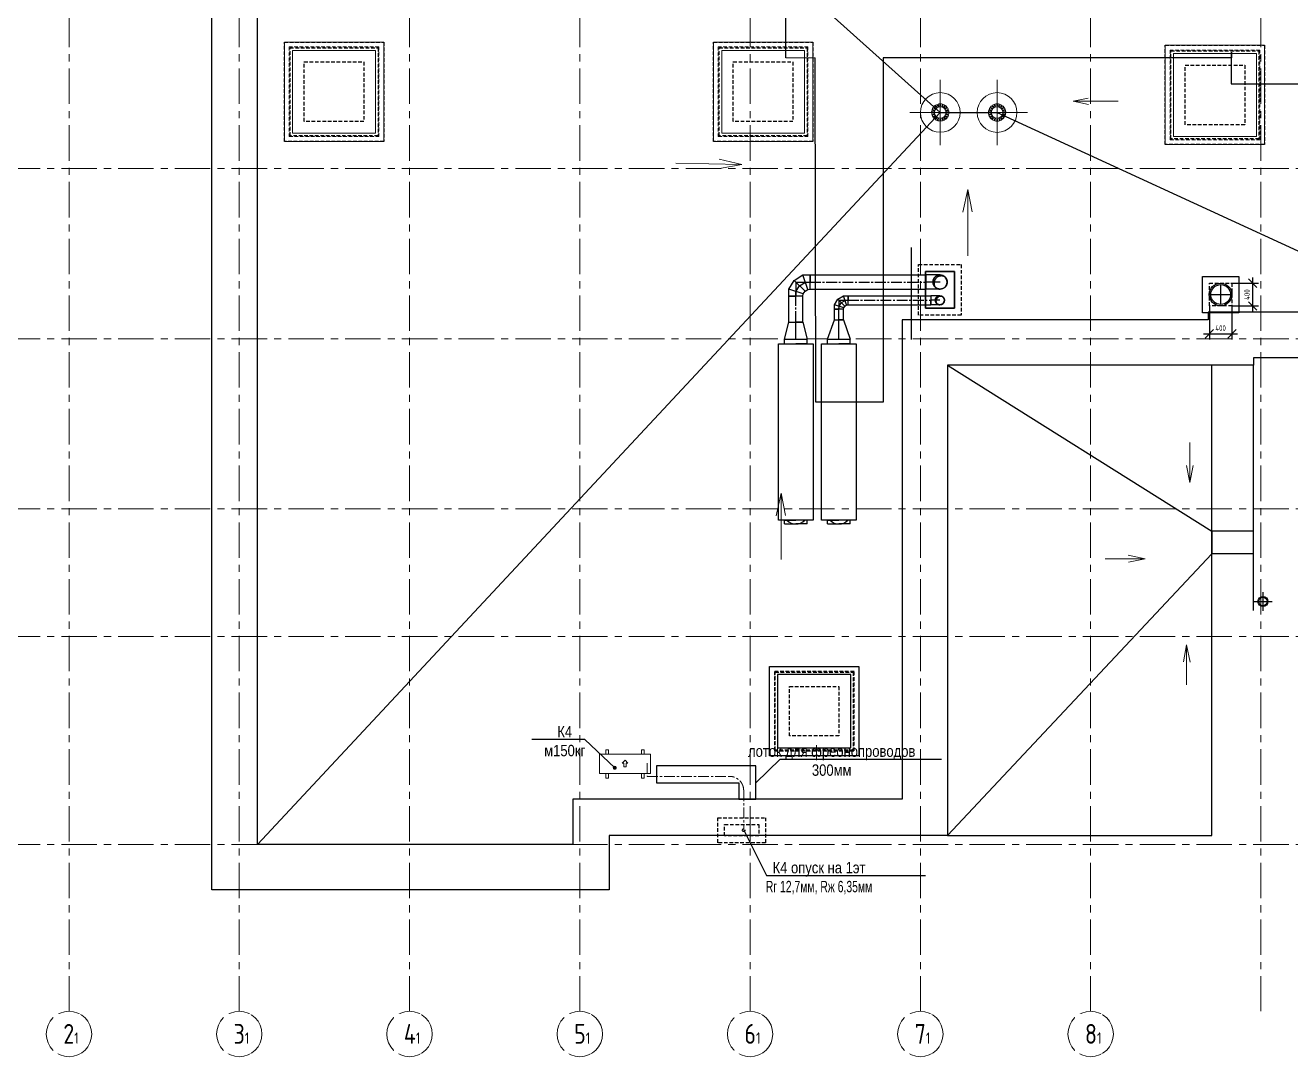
# Model space of a CAD drawing. Header units: millimetres. Extents: x -65527 to 8894748, y -37603 to 223697.
# Drawn here: x -50833 to -28539, y 162699 to 180880 of the extents above; entities that cross this region are included whole.
import ezdxf
from ezdxf import colors
from ezdxf.entities.mleader import LeaderData, LeaderLine
from ezdxf.math import Vec2, Vec3

# ---------------------------------------------------------------- set-up
doc = ezdxf.new("R2010")
doc.units = ezdxf.units.MM
doc.header["$LTSCALE"] = 10
for name, pattern in [('CENTER', [2, 1.25, -0.25, 0.25, -0.25]), ('CENTER2', [28.575, 19.05, -3.175, 3.175, -3.175]), ('HIDDEN', [9.525, 6.35, -3.175])]:
    doc.linetypes.add(name, pattern=pattern)
for name, color, linetype in [('Aks_скрытые_линии', 7, 'HIDDEN'), ('Aks_Схема', 3, 'Continuous'), ('Архитектура', 251, 'Continuous'), ('М_2_лотки ХС', 130, 'Continuous'), ('М_дефлектор', 122, 'Continuous'), ('М_шахты ВЕ на покрытии', 30, 'Continuous'), ('М_шахты ОВ-АР', 10, 'Continuous')]:
    doc.layers.add(name, color=color, linetype=linetype)
for name, color, linetype, lineweight in [('АР_Оси', 142, 'Continuous', 9), ('АР_тонкая линия', 250, 'Continuous', 0), ('М_0_В35', 142, 'Continuous', 25), ('М_ЗАМЕТКИ', 1, 'Continuous', 13), ('М_фреонопроводы', 10, 'CENTER', 18), ('М_Холод', 161, 'Continuous', 13), ('перекр 0.3', 181, 'Continuous', 30)]:
    doc.layers.add(name, color=color, linetype=linetype, lineweight=lineweight)
doc.layers.add('Для уточнения шахт ОВ', color=61, linetype='Continuous', plot=False)
doc.styles.add('ROMANS', font='romans.shx', dxfattribs={"width": 0.7, "height": 100})
doc.styles.get("Standard").update_dxf_attribs({"font": 'ARIALN.TTF'})
doc.styles.add('ГОСТ 2.304', font='isocpeur.ttf', dxfattribs={"width": 0.7})
doc.dimstyles.new('Тимур', dxfattribs={"dimscale": 100, "dimtxt": 250, "dimasz": 1.5, "dimexe": 1, "dimexo": 0, "dimgap": 0.5, "dimtad": 1, "dimdec": 0, "dimrnd": 10, "dimzin": 12, "dimdsep": 46, "dimtxsty": 'ROMANS', "dimblk1": 'OBLIQUE', "dimblk2": 'OBLIQUE', "dimsah": 1, "dimcen": 3, "dimdle": 1, "dimclrd": 256, "dimclre": 256, "dimclrt": 256, "dimadec": 0, "dimazin": 0, "dimtfac": 0.666667, "dimtdec": 0, "dimtmove": 0, "dimatfit": 3, "dimldrblk": 'OBLIQUE', "dimfxl": 1, "dimtvp": 1, "dimtolj": 1, "dimtzin": 12, "dimlwd": -1, "dimlwe": -1, "dimarcsym": 0})

# ---------------------------------------------------------------- blocks, each defined once
blk = doc.blocks.new('A$C6f2de472')
at = {"layer": 'АР_тонкая линия', "ltscale": 100}
for p, q in [((55, -69), (55, -734)), ((55, -734), (104, -506)), ((55, -734), (10, -510)), ((10, -510), (55, -734))]:
    blk.add_line(p, q, dxfattribs=at)
blk = doc.blocks.new('A$C1f3596d3')
at = {"layer": 'АР_тонкая линия', "ltscale": 100}
for p, q in [((-705, -134), (0, -134)), ((0, -134), (-301, -72)), ((-298, -190), (0, -134))]:
    blk.add_line(p, q, dxfattribs=at)
blk = doc.blocks.new('A$C28161c4d')
at = {"layer": 'АР_тонкая линия', "ltscale": 100}
for p, q in [((-167, 158), (538, 158)), ((538, 158), (237, 221)), ((240, 98), (538, 158))]:
    blk.add_line(p, q, dxfattribs=at)
blk = doc.blocks.new('A$C357e6c43')
at = {"layer": 'перекр 0.3', "color": 3, "lineweight": 18, "flags": 128}
for points in [[(-152, 9), (-132, 9), (-112, 9)], [(-108, 31), (-127, 37), (-146, 44)], [(-142, 56), (-123, 49), (-104, 43)], [(-93, 63), (-109, 74), (-126, 86)], [(-118, 96), (-102, 85), (-86, 73)], [(-70, 88), (-82, 104), (-93, 120)], [(-83, 128), (-71, 112), (-59, 95)], [(-40, 105), (-46, 124), (-52, 143)], [(-40, 147), (-34, 128), (-28, 109)], [(-6, 112), (-6, 132), (-6, 152)], [(6, 152), (6, 132), (6, 112)], [(28, 109), (34, 128), (40, 147)], [(52, 143), (46, 124), (40, 105)], [(59, 95), (71, 112), (83, 128)], [(93, 120), (82, 104), (70, 88)], [(86, 73), (102, 85), (118, 96)], [(126, 86), (109, 74), (93, 63)], [(104, 43), (123, 49), (142, 56)], [(146, 44), (127, 37), (108, 31)], [(112, 9), (132, 9), (152, 9)], [(-112, -4), (-132, -4), (-152, -4)], [(-147, -38), (-128, -32), (-109, -26)], [(-106, -38), (-125, -44), (-144, -51)], [(-128, -82), (-112, -71), (-96, -59)], [(-88, -69), (-105, -81), (-121, -93)], [(-96, -118), (-84, -102), (-72, -86)], [(-62, -94), (-74, -110), (-86, -126)], [(-54, -143), (-48, -124), (-42, -104)], [(-29, -108), (-36, -128), (-42, -147)], [(-6, -152), (-6, -132), (-6, -112)], [(6, -112), (6, -132), (6, -152)], [(42, -147), (36, -128), (29, -108)], [(42, -104), (48, -124), (54, -143)], [(86, -126), (74, -110), (62, -94)], [(72, -86), (84, -102), (96, -118)], [(121, -93), (105, -81), (88, -69)], [(96, -59), (112, -71), (128, -82)], [(144, -51), (125, -44), (106, -38)], [(109, -26), (128, -32), (147, -38)], [(152, -4), (132, -4), (112, -4)]]:
    blk.add_lwpolyline(points, dxfattribs=at)
at = {"layer": 'перекр 0.3', "color": 3, "lineweight": 18}
for radius, start, end in [(350, 0, 180), (350, 180, 0), (152, 163.3962, 176.5684), (152, 145.5443, 158.6195), (152, 127.775, 140.7677), (112, 175.3454, 180), (112, 180, 181.8238), (112, 157.4148, 163.893), (102, 0, 180), (102, 180, 0), (112, 139.6161, 146.0938), (152, 110.0657, 122.9987), (112, 121.9295, 128.4067), (152, 92.388, 105.2896), (112, 104.3243, 110.801), (112, 86.7618, 93.2382), (152, 74.7104, 87.612), (112, 69.199, 75.6757), (152, 57.0013, 69.9343), (112, 51.5933, 58.0705), (112, 33.9062, 40.3839), (152, 39.2323, 52.225), (112, 16.107, 22.5852), (112, 0, 4.6546), (112, 358.1762, 0), (152, 21.3805, 34.4557), (152, 3.4316, 16.6038), (152, 181.3452, 194.6195), (152, 199.3962, 212.7677), (152, 217.5443, 230.9987), (112, 193.4148, 199.893), (112, 211.6161, 218.0938), (152, 235.775, 249.2896), (112, 229.9295, 236.4067), (112, 248.3243, 254.801), (152, 254.0657, 267.612), (112, 266.7618, 273.2382), (152, 272.388, 285.9343), (112, 285.199, 291.6757), (152, 290.7104, 304.225), (112, 303.5933, 310.0705), (112, 321.9062, 328.3839), (152, 309.0013, 322.4557), (112, 340.107, 346.5852), (152, 327.2323, 340.6038), (152, 345.3805, 358.6548)]:
    blk.add_arc((0, 0), radius, start, end, dxfattribs=at)
blk = doc.blocks.new('A$C8068bb3d')
at = {"layer": 'АР_Оси', "linetype": 'CENTER', "ltscale": 1000}
for p, q in [((0, -576), (0, 576)), ((537, 0), (-537, 0))]:
    blk.add_line(p, q, dxfattribs=at)
blk = doc.blocks.new('A$C686563f5')
at = {"layer": 'М_ЗАМЕТКИ', "color": 251, "linetype": 'ByBlock'}
for points in [[(875.5, -875.5), (-875.5, -875.5), (-875.5, 875.5), (875.5, 875.5)], [(-730, -730), (730, -730), (730, 730), (-730, 730)]]:
    blk.add_lwpolyline(points, close=True, dxfattribs=at)
at = {"layer": 'М_ЗАМЕТКИ', "color": 251, "linetype": 'HIDDEN'}
blk.add_lwpolyline([(-790, -790), (790, -790), (790, 790), (-790, 790)], close=True, dxfattribs=at)
blk = doc.blocks.new('A$C8a0eec63')
at = {"layer": 'М_шахты ОВ-АР', "color": 251, "linetype": 'ByBlock'}
for points in [[(786.5, -786.5), (-786.5, -786.5), (-786.5, 786.5), (786.5, 786.5)], [(-645.5, -645.5), (645.5, -645.5), (645.5, 645.5), (-645.5, 645.5)]]:
    blk.add_lwpolyline(points, close=True, dxfattribs=at)
at = {"layer": 'М_шахты ОВ-АР', "color": 251, "linetype": 'HIDDEN'}
blk.add_lwpolyline([(-701, -701), (701, -701), (701, 701), (-701, 701)], close=True, dxfattribs=at)
blk = doc.blocks.new('_None')
blk = doc.blocks.new('A$Cd8bddbec')
at = {"color": 251, "linetype": 'ByBlock'}
for points in [[(-175, 0), (175, 0)], [(-2, 175), (-2, -175)]]:
    blk.add_lwpolyline(points, dxfattribs=at)
blk.add_circle((0, 0), 175, dxfattribs=at)
at = {"layer": 'М_дефлектор'}
blk.add_circle((-2, 0), 200, dxfattribs=at)
blk = doc.blocks.new('_Oblique')
at = {"color": 0, "linetype": 'ByBlock', "lineweight": -2}
blk.add_line((-0.5, -0.5), (0.5, 0.5), dxfattribs=at)
blk = doc.blocks.new('*D320')
at = {"layer": 'Defpoints', "color": 0, "linetype": 'ByBlock', "transparency": 16777216}
for p in [(-29972, 175933), (-29573, 175933), (-29573, 175441)]:
    blk.add_point(p, dxfattribs=at)
at = {"layer": 'М_шахты ВЕ на покрытии', "transparency": 16777216}
for p, q in [((-29972, 175933), (-29972, 175341)), ((-29573, 175933), (-29573, 175341)), ((-30072, 175441), (-29473, 175441))]:
    blk.add_line(p, q, dxfattribs=at)
at = {"layer": 'М_шахты ВЕ на покрытии', "linetype": 'ByBlock', "transparency": 16777216, "xscale": 150, "yscale": 150, "zscale": 150, "rotation": 180}
blk.add_blockref('_Oblique', (-29972, 175441), dxfattribs=at)
at = {"layer": 'М_шахты ВЕ на покрытии', "linetype": 'ByBlock', "transparency": 16777216, "xscale": 150, "yscale": 150, "zscale": 150}
blk.add_blockref('_Oblique', (-29573, 175441), dxfattribs=at)
at = {"layer": 'М_шахты ВЕ на покрытии', "linetype": 'ByBlock', "transparency": 16777216, "insert": (-29773, 175541), "char_height": 100, "attachment_point": 5, "style": 'ROMANS'}
blk.add_mtext('\\A1;400', dxfattribs=at)
blk = doc.blocks.new('*D321')
at = {"layer": 'Defpoints', "color": 0, "linetype": 'ByBlock', "transparency": 16777216}
for p in [(-29573, 176333), (-29208, 176333), (-29573, 175933)]:
    blk.add_point(p, dxfattribs=at)
at = {"layer": 'М_шахты ВЕ на покрытии', "transparency": 16777216}
for p, q in [((-29208, 175833), (-29208, 176433)), ((-29573, 176333), (-29108, 176333)), ((-29573, 175933), (-29108, 175933))]:
    blk.add_line(p, q, dxfattribs=at)
at = {"layer": 'М_шахты ВЕ на покрытии', "linetype": 'ByBlock', "transparency": 16777216, "xscale": 150, "yscale": 150, "zscale": 150}
for p, rotation in [((-29208, 176333), 90), ((-29208, 175933), 270)]:
    blk.add_blockref('_Oblique', p, dxfattribs=dict(at, rotation=rotation))
at = {"layer": 'М_шахты ВЕ на покрытии', "linetype": 'ByBlock', "transparency": 16777216, "insert": (-29308, 176133), "char_height": 100, "attachment_point": 5, "rotation": 90, "style": 'ROMANS'}
blk.add_mtext('\\A1;400', dxfattribs=at)
blk = doc.blocks.new('*U291')
at = {"linetype": 'ByBlock'}
for p, q in [((-15.55, -3.05), (-15.55, 3.05)), ((-15.55, 3.05), (15.55, 3.05)), ((15.55, 3.05), (15.55, -3.05)), ((15.55, -3.05), (-15.55, -3.05))]:
    blk.add_line(p, q, dxfattribs=at)
blk = doc.blocks.new('Aks_rs_mixed_400x200_to_160_340_wipe')
at = {"color": 0, "linetype": 'ByBlock', "lineweight": -2}
blk.add_wipeout([(-2, 0), (2, 0), (0.8, 3.4), (-0.8, 3.4)], dxfattribs=at)
blk = doc.blocks.new('Aks_rs_mixed_400x200_to_160_340')
at = {"color": 0, "linetype": 'ByBlock', "lineweight": -2}
blk.add_blockref('Aks_rs_mixed_400x200_to_160_340_wipe', (0, 0), dxfattribs=at)
for p, q in [((-2, 0), (-0.8, 3.4)), ((-0.8, 3.4), (0.8, 3.4)), ((0.8, 3.4), (2, 0)), ((-2, 0), (2, 0))]:
    blk.add_line(p, q, dxfattribs=at)
at = {"layer": 'Aks_Схема'}
blk.add_line((0, 0), (0, 3.4), dxfattribs=at)
blk = doc.blocks.new('Aks_es_drop_rnd_160_160_wipe')
at = {"color": 0, "linetype": 'ByBlock', "lineweight": -2}
blk.add_wipeout([(-0.8, 0), (-0.8, 0.08), (-0.78, 0.17), (-0.76, 0.25), (-0.73, 0.33), (-0.69, 0.4), (-0.65, 0.47), (-0.59, 0.54), (-0.54, 0.59), (-0.47, 0.65), (-0.4, 0.69), (-0.33, 0.73), (-0.25, 0.76), (-0.17, 0.78), (-0.08, 0.8), (0, 0.8), (0.08, 0.8), (0.17, 0.78), (0.25, 0.76), (0.33, 0.73), (0.4, 0.69), (0.47, 0.65), (0.54, 0.59), (0.59, 0.54), (0.65, 0.47), (0.69, 0.4), (0.73, 0.33), (0.76, 0.25), (0.78, 0.17), (0.8, 0.08), (0.8, 0), (0.8, -1.6), (-0.8, -1.6)], dxfattribs=at)
blk = doc.blocks.new('Aks_es_drop_rnd_160_160')
at = {"color": 0, "linetype": 'ByBlock', "lineweight": -2}
blk.add_arc((0, 0), 0.8, 0, 180, dxfattribs=at)
blk.add_blockref('Aks_es_drop_rnd_160_160_wipe', (0, 0), dxfattribs=at)
for p, q in [((-0.8, 0), (-0.8, -1.6)), ((0.8, 0), (0.8, -1.6)), ((-0.8, -1.6), (0.8, -1.6))]:
    blk.add_line(p, q, dxfattribs=at)
at = {"color": 200, "linetype": 'CENTER2', "lineweight": -2}
blk.add_line((0, 0), (0, -1.6), dxfattribs=at)
at = {"color": 0, "linetype": 'ByBlock', "lineweight": -2}
blk.add_arc((0, 0), 0.8, 0, 180, dxfattribs=at)
at = {"layer": 'Aks_скрытые_линии'}
for centre, radius, start, end in [((0, 0), 0.8, 180, 0), ((0.14, 0.14), 0.825, 149.0362, 300.9638)]:
    blk.add_arc(centre, radius, start, end, dxfattribs=at)
at = {"layer": 'Aks_Схема'}
blk.add_line((0, 0), (0, -1.6), dxfattribs=at)
blk = doc.blocks.new('Aks_es_rnd_160_90_160_wipe')
at = {"color": 0, "linetype": 'ByBlock', "lineweight": -2}
blk.add_wipeout([(0.8, -1.6), (-0.8, -1.6), (-0.8, -0.8), (-0.19, 0.19), (0.8, 0.8), (1.6, 0.8), (1.6, -0.8), (1.35, -0.84), (1.03, -1.03), (0.84, -1.35)], dxfattribs=at)
blk = doc.blocks.new('Aks_es_rnd_160_90_160')
at = {"color": 0, "linetype": 'ByBlock', "lineweight": -2}
blk.add_blockref('Aks_es_rnd_160_90_160_wipe', (0, 0), dxfattribs=at)
for p, q in [((-0.8, -0.8), (-0.19, 0.19)), ((-0.19, 0.19), (0.8, 0.8)), ((1.03, -1.03), (-0.19, 0.19)), ((1.35, -0.84), (0.8, 0.8)), ((0.8, 0.8), (1.6, 0.8)), ((1.6, -0.8), (1.6, 0.8)), ((0.84, -1.35), (-0.8, -0.8)), ((-0.8, -1.6), (-0.8, -0.8)), ((0.8, -1.6), (-0.8, -1.6)), ((0.8, -1.6), (0.84, -1.35)), ((0.84, -1.35), (1.03, -1.03)), ((1.03, -1.03), (1.35, -0.84)), ((1.35, -0.84), (1.6, -0.8))]:
    blk.add_line(p, q, dxfattribs=at)
at = {"color": 200, "linetype": 'CENTER2', "lineweight": -2}
blk.add_lwpolyline([(0, -1.6), (0.02, -1.07), (0.42, -0.42), (1.07, -0.02), (1.6, 0)], dxfattribs=at)
at = {"layer": 'Aks_Схема'}
for q in [(1.6, 0), (0, -1.6)]:
    blk.add_line((0, 0), q, dxfattribs=at)
blk = doc.blocks.new('*U292')
at = {"linetype": 'ByBlock'}
for p, q in [((-15.55, -3.05), (-15.55, 3.05)), ((-15.55, 3.05), (15.55, 3.05)), ((15.55, 3.05), (15.55, -3.05)), ((15.55, -3.05), (-15.55, -3.05))]:
    blk.add_line(p, q, dxfattribs=at)
blk = doc.blocks.new('Aks_rs_mixed_400x200_to_250_300_wipe')
at = {"color": 0, "linetype": 'ByBlock', "lineweight": -2}
blk.add_wipeout([(-2, 0), (2, 0), (1.25, 3), (-1.25, 3)], dxfattribs=at)
blk = doc.blocks.new('Aks_rs_mixed_400x200_to_250_300')
at = {"color": 0, "linetype": 'ByBlock', "lineweight": -2}
blk.add_blockref('Aks_rs_mixed_400x200_to_250_300_wipe', (0, 0), dxfattribs=at)
for p, q in [((-2, 0), (-1.25, 3)), ((-1.25, 3), (1.25, 3)), ((1.25, 3), (2, 0)), ((-2, 0), (2, 0))]:
    blk.add_line(p, q, dxfattribs=at)
at = {"layer": 'Aks_Схема'}
blk.add_line((0, 0), (0, 3), dxfattribs=at)
blk = doc.blocks.new('Aks_es_drop_rnd_250_250_wipe')
at = {"color": 0, "linetype": 'ByBlock', "lineweight": -2}
blk.add_wipeout([(-1.25, 0), (-1.24, 0.13), (-1.22, 0.26), (-1.19, 0.39), (-1.14, 0.51), (-1.08, 0.62), (-1.01, 0.73), (-0.93, 0.84), (-0.84, 0.93), (-0.73, 1.01), (-0.62, 1.08), (-0.51, 1.14), (-0.39, 1.19), (-0.26, 1.22), (-0.13, 1.24), (0, 1.25), (0.13, 1.24), (0.26, 1.22), (0.39, 1.19), (0.51, 1.14), (0.62, 1.08), (0.73, 1.01), (0.84, 0.93), (0.93, 0.84), (1.01, 0.73), (1.08, 0.62), (1.14, 0.51), (1.19, 0.39), (1.22, 0.26), (1.24, 0.13), (1.25, 0), (1.25, -2.5), (-1.25, -2.5)], dxfattribs=at)
blk = doc.blocks.new('Aks_es_drop_rnd_250_250')
at = {"color": 0, "linetype": 'ByBlock', "lineweight": -2}
blk.add_arc((0, 0), 1.25, 0, 180, dxfattribs=at)
blk.add_blockref('Aks_es_drop_rnd_250_250_wipe', (0, 0), dxfattribs=at)
for p, q in [((-1.25, 0), (-1.25, -2.5)), ((1.25, 0), (1.25, -2.5)), ((-1.25, -2.5), (1.25, -2.5))]:
    blk.add_line(p, q, dxfattribs=at)
at = {"color": 200, "linetype": 'CENTER2', "lineweight": -2}
blk.add_line((0, 0), (0, -2.5), dxfattribs=at)
at = {"color": 0, "linetype": 'ByBlock', "lineweight": -2}
blk.add_arc((0, 0), 1.25, 0, 180, dxfattribs=at)
at = {"layer": 'Aks_скрытые_линии'}
for centre, radius, start, end in [((0, 0), 1.25, 180, 0), ((0.22, 0.22), 1.29, 149.0362, 300.9638)]:
    blk.add_arc(centre, radius, start, end, dxfattribs=at)
at = {"layer": 'Aks_Схема'}
blk.add_line((0, 0), (0, -2.5), dxfattribs=at)
blk = doc.blocks.new('Aks_es_rnd_250_90_250_wipe')
at = {"color": 0, "linetype": 'ByBlock', "lineweight": -2}
blk.add_wipeout([(1.25, -2.5), (-1.25, -2.5), (-1.25, -1.25), (-0.3, 0.3), (1.25, 1.25), (2.5, 1.25), (2.5, -1.25), (2.1, -1.31), (1.62, -1.62), (1.31, -2.1)], dxfattribs=at)
blk = doc.blocks.new('Aks_es_rnd_250_90_250')
at = {"color": 0, "linetype": 'ByBlock', "lineweight": -2}
blk.add_blockref('Aks_es_rnd_250_90_250_wipe', (0, 0), dxfattribs=at)
for p, q in [((-1.25, -1.25), (-0.3, 0.3)), ((-0.3, 0.3), (1.25, 1.25)), ((1.62, -1.62), (-0.3, 0.3)), ((2.1, -1.31), (1.25, 1.25)), ((1.25, 1.25), (2.5, 1.25)), ((2.5, -1.25), (2.5, 1.25)), ((1.31, -2.1), (-1.25, -1.25)), ((-1.25, -2.5), (-1.25, -1.25)), ((1.25, -2.5), (1.31, -2.1)), ((1.31, -2.1), (1.62, -1.62)), ((1.62, -1.62), (2.1, -1.31)), ((2.1, -1.31), (2.5, -1.25)), ((1.25, -2.5), (-1.25, -2.5))]:
    blk.add_line(p, q, dxfattribs=at)
at = {"color": 200, "linetype": 'CENTER2', "lineweight": -2}
blk.add_lwpolyline([(0, -2.5), (0.03, -1.68), (0.66, -0.66), (1.68, -0.03), (2.5, 0)], dxfattribs=at)
at = {"layer": 'Aks_Схема'}
for q in [(2.5, 0), (0, -2.5)]:
    blk.add_line((0, 0), q, dxfattribs=at)
blk = doc.blocks.new('ВВКС250')
at = {"linetype": 'ByBlock'}
blk.add_circle((0, 0), 1.25, dxfattribs=at)
blk = doc.blocks.new('ВВКС160')
at = {"linetype": 'ByBlock'}
blk.add_circle((0, 0), 0.8, dxfattribs=at)

msp = doc.modelspace()

# ---------------------------------------------------------------- hatches: boundary and pattern name
at = {"layer": 'М_ЗАМЕТКИ', "linetype": 'ByBlock'}
h = msp.add_hatch(color=7, dxfattribs=at)
h.dxf.hatch_style = 1
h.paths.add_polyline_path([(-40412.9, 167791.8, 1), (-40482.9, 167791.8, 1)])

# ---------------------------------------------------------------- linework, layer by layer
at = {"layer": 'АР_Оси', "linetype": 'CENTER', "ltscale": 50}
for p, q in [((-50063.4, 218118), (-50063.4, 163499)), ((-47063.4, 218118), (-47063.4, 163499)), ((-44063.4, 218118), (-44063.4, 163499)), ((-41063.4, 218118), (-41063.4, 163499)), ((-38063.4, 218118), (-38063.4, 163499)), ((-35063.4, 218118), (-35063.4, 163499)), ((-32063.4, 218118), (-32063.4, 163499)), ((-29063.4, 218118), (-29063.4, 163499)), ((-59198.4, 178355.6), (23980, 178355.6)), ((-59198.4, 175355.6), (23980, 175355.6)), ((-59198.4, 172355.6), (23980, 172355.6)), ((-59198.4, 170105.6), (23980, 170105.6)), ((-59198.4, 166440.6), (24398.8, 166440.6))]:
    msp.add_line(p, q, dxfattribs=at)
at = {"layer": 'АР_Оси', "ltscale": 0.5}
for centre in [(-50063.4, 163099), (-47063.4, 163099), (-44063.4, 163099), (-41063.4, 163099), (-38063.4, 163099), (-35063.4, 163099), (-32063.4, 163099)]:
    msp.add_circle(centre, 400, dxfattribs=at)
at = {"layer": 'Архитектура', "lineweight": 25, "transparency": 33554684}
for p, q in [((-46744.8, 190124.3), (-34712.5, 179343.1)), ((-34712.5, 179343.1), (-46744.8, 166440.6)), ((-34712.5, 179343.1), (-33711.9, 179342.6)), ((-33711.9, 179342.6), (-26064.7, 175820.6)), ((-35227.1, 176961.2), (-35226.7, 175340.7)), ((-34584.8, 174890.6), (-29929.6, 171964.9)), ((-29929.6, 170565.6), (-29929.6, 174890.6)), ((-29194.8, 170565.6), (-29194.8, 174890.6)), ((-29027.1, 170884.5), (-29027.1, 170560.5)), ((-29189.1, 170722.5), (-28865.2, 170722.5))]:
    msp.add_line(p, q, dxfattribs=at)
for points in [[(-25394.6, 175020.6), (-29194.8, 175020.6), (-29194.8, 174890.6), (-34584.8, 174890.6), (-34584.8, 166600.6), (-39630.2, 166600.6), (-40166.7, 166600.6), (-40544.6, 166600.6), (-40544.6, 165640.6), (-47544.8, 165640.6), (-47544.8, 189935.6), (-53484.7, 189935.6), (-53484.7, 202775.6), (-49974.9, 202775.6), (-49974.9, 202915.6, -0.2153269), (-47376, 208670.5, -0.1503938), (-41624.7, 211265.8), (-41484.7, 211265.8), (-41484.7, 214775.6)], [(-26063.4, 180750.4), (-26064.7, 175820.6), (-29994.8, 175820.6), (-29994.8, 175690.6), (-35384.8, 175690.6), (-35384.8, 167240.6), (-39630.2, 167240.6), (-40166.7, 167240.6), (-41184.7, 167240.6), (-41184.7, 166440.6), (-46744.8, 166440.6), (-46744.8, 190605.6), (-52814.7, 190605.6), (-52814.7, 202105.6), (-49247.4, 202105.6), (-49247.6, 202920.6, -0.1810559), (-46864.7, 208155.6, -0.1811806), (-41625.3, 210538.9), (-40814.7, 210538.9), (-40814.7, 214105.6), (-32314.7, 214105.6), (-32314.7, 211105.6), (-23484.7, 211105.6)]]:
    msp.add_lwpolyline(points, format="xyb", dxfattribs=at)
for points in [[(-36917.2, 180301.8), (-36917.2, 180301.8), (-37430.9, 180303.8), (-37430.9, 191368.4)], [(-29583.9, 180403.8), (-29583.9, 180303.8), (-35719.5, 180303.7)], [(-29584.8, 180403.8), (-29585.4, 179850.6), (-26064.7, 179850.6)], [(-35719.5, 180303.8), (-35719.6, 174237.3), (-36903.4, 174237.3), (-36917.2, 180303.8)], [(-34584.8, 166600.6), (-29929.6, 171564.9)]]:
    msp.add_lwpolyline(points, dxfattribs=at)
for points in [[(-34584.8, 166600.6), (-29929.6, 166600.6), (-29929.6, 174890.6), (-34584.8, 174890.6)], [(-29929.6, 171567.1), (-29194.8, 171567.1), (-29194.8, 171964.9), (-29929.6, 171964.9)]]:
    msp.add_lwpolyline(points, close=True, dxfattribs=at)
for radius in [88.3, 75]:
    msp.add_circle((-29027.1, 170722.5), radius, dxfattribs=at)
at = {"layer": 'Для уточнения шахт ОВ', "linetype": 'HIDDEN', "lineweight": 30, "ltscale": 50}
msp.add_line((-34464.8, 175890.6), (-34464.8, 176540.6), dxfattribs=at)
at = {"layer": 'М_0_В35', "linetype": 'Continuous'}
for p, q in [((-37007.6, 176478.9), (-37007.6, 176353.9)), ((-37007.6, 176478.9), (-34965.6, 176478.9)), ((-37007.6, 176228.9), (-37007.6, 176353.9)), ((-34965.6, 176478.9), (-34965.6, 176353.9)), ((-34965.6, 176228.9), (-34965.6, 176353.9)), ((-37007.6, 176228.9), (-34965.6, 176228.9)), ((-37382.6, 175648.5), (-37382.6, 176103.9)), ((-37382.6, 176103.9), (-37257.6, 176103.9)), ((-37132.6, 176103.9), (-37257.6, 176103.9)), ((-37132.6, 175648.5), (-37132.6, 176103.9)), ((-36337.6, 176113.4), (-36337.6, 176033.4)), ((-36337.6, 176113.4), (-34879.8, 176113.4)), ((-36337.6, 175953.4), (-36337.6, 176033.4)), ((-36337.6, 175953.4), (-34879.8, 175953.4)), ((-34879.8, 176113.4), (-34879.8, 176033.4)), ((-34879.8, 175953.4), (-34879.8, 176033.4)), ((-36577.6, 175688.5), (-36577.6, 175873.4)), ((-36577.6, 175873.4), (-36497.6, 175873.4)), ((-36577.6, 175688.5), (-36497.6, 175688.5)), ((-36417.6, 175873.4), (-36497.6, 175873.4)), ((-36417.6, 175688.5), (-36497.6, 175688.5)), ((-36417.6, 175688.5), (-36417.6, 175873.4)), ((-37382.6, 175648.5), (-37257.6, 175648.5)), ((-37132.6, 175648.5), (-37257.6, 175648.5)), ((-37457.6, 175264.2), (-37457.6, 175348.5)), ((-37457.6, 175348.5), (-37257.6, 175348.5)), ((-37457.6, 175264.2), (-37257.6, 175264.2)), ((-37057.6, 175348.5), (-37257.6, 175348.5)), ((-37057.6, 175264.2), (-37257.6, 175264.2)), ((-37057.6, 175264.2), (-37057.6, 175348.5)), ((-36697.6, 175264.2), (-36697.6, 175348.5)), ((-36697.6, 175348.5), (-36497.6, 175348.5)), ((-36697.6, 175264.2), (-36497.6, 175264.2)), ((-36297.6, 175348.5), (-36497.6, 175348.5)), ((-36297.6, 175264.2), (-36497.6, 175264.2)), ((-36297.6, 175264.2), (-36297.6, 175348.5)), ((-37457.6, 172089.9), (-37457.6, 172154.2)), ((-37457.6, 172154.2), (-37257.6, 172154.2)), ((-37057.6, 172154.2), (-37257.6, 172154.2)), ((-37057.6, 172089.9), (-37057.6, 172154.2)), ((-36697.6, 172089.9), (-36697.6, 172154.2)), ((-36697.6, 172154.2), (-36497.6, 172154.2)), ((-36297.6, 172154.2), (-36497.6, 172154.2)), ((-36297.6, 172089.9), (-36297.6, 172154.2)), ((-37457.6, 172089.9), (-37257.6, 172089.9)), ((-37057.6, 172089.9), (-37257.6, 172089.9)), ((-36697.6, 172089.9), (-36497.6, 172089.9)), ((-36297.6, 172089.9), (-36497.6, 172089.9))]:
    msp.add_line(p, q, dxfattribs=at)
at = {"layer": 'М_0_В35', "color": 200, "linetype": 'CENTER2'}
for p, q in [((-37007.6, 176353.9), (-34965.6, 176353.9)), ((-37257.6, 175648.5), (-37257.6, 176103.9)), ((-36337.6, 176033.4), (-34879.8, 176033.4)), ((-36497.6, 175688.5), (-36497.6, 175873.4))]:
    msp.add_line(p, q, dxfattribs=at)
at = {"layer": 'М_0_В35'}
for centre in [(-37257.6, 172314.7), (-36497.6, 172314.7)]:
    msp.add_arc(centre, 224.8, 225.53454, 314.46546, dxfattribs=at)
at = {"layer": 'М_2_лотки ХС', "linetype": 'ByBlock'}
msp.add_lwpolyline([(-39714.5, 167524.7), (-38263, 167524.7), (-38263, 167240.6), (-37963, 167240.6), (-37963, 167524.7), (-37963, 167824.7), (-39714.5, 167824.7), (-39714.5, 167524.7)], dxfattribs=at)
at = {"layer": 'М_фреонопроводы', "ltscale": 15}
msp.add_lwpolyline([(-39877, 167873), (-39877, 167641.1), (-38426.3, 167641.1, -0.4142136), (-38176.3, 167391.1), (-38176.3, 166691.7)], format="xyb", dxfattribs=at)
at = {"layer": 'М_фреонопроводы', "ltscale": 10}
msp.add_circle((-38176.3, 166691.7), 25, dxfattribs=at)
at = {"layer": 'М_Холод'}
for points in [[(-40607.3, 168029.9), (-40607.3, 168109.9), (-40557.3, 168109.9), (-40557.3, 168029.9)], [(-39927.3, 168029.9), (-39927.3, 168109.9), (-39977.3, 168109.9), (-39977.3, 168029.9)], [(-40267.3, 167928.2), (-40319.5, 167876), (-40288, 167876), (-40288, 167806.1), (-40267.3, 167806.1)], [(-40267.3, 167928.2), (-40215, 167876), (-40246.5, 167876), (-40246.5, 167806.1), (-40267.3, 167806.1)], [(-40557.3, 167689.9), (-40557.3, 167609.9), (-40607.3, 167609.9), (-40607.3, 167689.9)], [(-39977.3, 167689.9), (-39977.3, 167609.9), (-39927.3, 167609.9), (-39927.3, 167689.9)]]:
    msp.add_lwpolyline(points, dxfattribs=at)
msp.add_lwpolyline([(-39817.3, 168029.9), (-40717.3, 168029.9), (-40717.3, 167689.9), (-39817.3, 167689.9)], close=True, dxfattribs=at)
at = {"layer": 'М_шахты ВЕ на покрытии', "linetype": 'ByBlock'}
msp.add_lwpolyline([(-29453.4, 175813.3), (-30091.6, 175813.3), (-30091.6, 176453.3), (-29453.4, 176453.3)], close=True, dxfattribs=at)
at = {"layer": 'М_шахты ВЕ на покрытии', "linetype": 'HIDDEN'}
msp.add_lwpolyline([(-29573.4, 175933.3), (-29971.6, 175933.3), (-29971.6, 176333.3), (-29573.4, 176333.3)], close=True, dxfattribs=at)
at = {"layer": 'М_шахты ОВ-АР', "color": 30, "linetype": 'HIDDEN'}
for points in [[(-44518, 178832.1), (-46269, 178832.1), (-46269, 180583.1), (-44518, 180583.1)], [(-44618, 178932.1), (-46169, 178932.1), (-46169, 180483.1), (-44618, 180483.1)], [(-36958, 178832.1), (-38709, 178832.1), (-38709, 180583.1), (-36958, 180583.1)], [(-37058, 178932.1), (-38609, 178932.1), (-38609, 180483.1), (-37058, 180483.1)], [(-28997.6, 178776.9), (-30748.6, 178776.9), (-30748.6, 180527.9), (-28997.6, 180527.9)], [(-29097.6, 178876.9), (-30648.6, 178876.9), (-30648.6, 180427.9), (-29097.6, 180427.9)], [(-44868, 179182.1), (-45919, 179182.1), (-45919, 180233.1), (-44868, 180233.1)], [(-37308, 179182.1), (-38359, 179182.1), (-38359, 180233.1), (-37308, 180233.1)], [(-29347.6, 179126.9), (-30398.6, 179126.9), (-30398.6, 180177.9), (-29347.6, 180177.9)], [(-36147, 168002.6), (-37720, 168002.6), (-37720, 169575.6), (-36147, 169575.6)], [(-36247, 168102.6), (-37620, 168102.6), (-37620, 169475.6), (-36247, 169475.6)], [(-36497, 168352.6), (-37370, 168352.6), (-37370, 169225.6), (-36497, 169225.6)], [(-37792, 166471), (-38632.3, 166471), (-38632.3, 166912.5), (-37792, 166912.5)], [(-37912, 166591), (-38512.3, 166591), (-38512.3, 166792.5), (-37912, 166792.5)]]:
    msp.add_lwpolyline(points, close=True, dxfattribs=at)

# ---------------------------------------------------------------- block references
at = {"layer": 'Архитектура', "lineweight": 25, "transparency": 33554684}
for name, p in [('A$C8068bb3d', (-34712.5, 179343.1)), ('A$C8068bb3d', (-33711.9, 179342.6)), ('A$C357e6c43', (-34712.5, 179343.1)), ('A$C357e6c43', (-33711.9, 179342.6)), ('A$C28161c4d', (-31637.7, 171316.8))]:
    msp.add_blockref(name, p, dxfattribs=at)
for p, xscale, yscale, zscale, rotation in [((-31492.9, 179607.2), 1.2, 1.2, 1.2, 270), ((-39497, 178354.3), 1.754367527776944, 1.754367527776944, 1.754367527776944, 88.90682465246924), ((-34132.7, 176696.4), 1.754367527776944, 1.754367527776944, 1.754367527776944, 180), ((-37419.6, 171344.1), 1.754367527776944, 1.754367527776944, 1.754367527776944, 180)]:
    msp.add_blockref('A$C6f2de472', p, dxfattribs=dict(at, xscale=xscale, yscale=yscale, zscale=zscale, rotation=rotation))
at = {"layer": 'Архитектура', "lineweight": 25, "transparency": 33554684, "rotation": 270}
msp.add_blockref('A$C1f3596d3', (-30183, 172821.5), dxfattribs=at)
at = {"layer": 'Архитектура', "lineweight": 25, "transparency": 33554684, "xscale": -1, "rotation": 270}
msp.add_blockref('A$C1f3596d3', (-30238.6, 169956.4), dxfattribs=at)
at = {"layer": 'М_0_В35', "linetype": 'ByBlock', "xscale": 100, "yscale": 100, "zscale": 100, "rotation": 270}
for name, p in [('*U292', (-37257.6, 173709.2)), ('*U291', (-36497.6, 173709.2))]:
    msp.add_blockref(name, p, dxfattribs=at)
at = {"layer": 'М_дефлектор'}
msp.add_blockref('A$Cd8bddbec', (-29771.6, 176133.3), dxfattribs=at)
at = {"layer": 'М_ЗАМЕТКИ', "color": 1, "linetype": 'ByBlock'}
for p in [(-45393.5, 179707.6), (-37833.5, 179707.6), (-29873.1, 179652.4)]:
    msp.add_blockref('A$C686563f5', p, dxfattribs=at)
at = {"layer": 'М_шахты ОВ-АР', "color": 1, "linetype": 'ByBlock'}
msp.add_blockref('A$C8a0eec63', (-36933.5, 168789.1), dxfattribs=at)

# ---------------------------------------------------------------- dimensions: what is measured, and where the dimension line sits
at = {"layer": 'М_шахты ВЕ на покрытии', "linetype": 'ByBlock'}
dim = msp.add_linear_dim(base=(-29207.9, 176333.3), p1=(-29573.4, 175933.3), p2=(-29573.4, 176333.3), angle=90, dimstyle='Тимур', dxfattribs=at)
dim.commit()
dim.dimension.update_dxf_attribs({"geometry": '*D321', "text_midpoint": (-29307.9, 176133.3)})
dim = msp.add_linear_dim(base=(-29573.4, 175440.7), p1=(-29971.6, 175933.3), p2=(-29573.4, 175933.3), dimstyle='Тимур', dxfattribs=at)
dim.commit()
dim.dimension.update_dxf_attribs({"geometry": '*D320', "text_midpoint": (-29772.5, 175540.7)})

# ---------------------------------------------------------------- leaders
at = {"layer": 'М_2_лотки ХС', "linetype": 'ByBlock'}
ml = msp.add_multileader_mtext('Standard', dxfattribs=at)
ml.set_content('лоток для фреонопроводов\\P300мм', color=256)
ml.set_leader_properties()
ml.set_arrow_properties(name='NONE')
ml.build(insert=Vec2(0, 0))
ml.multileader.update_dxf_attribs({"text_left_attachment_type": 6, "text_right_attachment_type": 6, "dogleg_length": 0.36, "arrow_head_size": 0.162})
ctx = ml.context
ctx.base_point, ctx.char_height, ctx.arrow_head_size, ctx.landing_gap_size, ctx.plane_origin = Vec3(-37534.6, 167944.5, -0.1), 200, 0.162, 0.081, Vec3(-28690.8, 175188.6, -0.1)
ctx.left_attachment, ctx.right_attachment, ctx.text_align_type = 6, 6, 1
notes = []
notes.append((ctx, [(0, (1, 1, 0), (-37534.9, 167944.5, -0.1), (1, 0), 0.324, [(0, [(-37963, 167524.7, -0.1)], 0, [])])]))
ctx.mtext.insert, ctx.mtext.width, ctx.mtext.defined_height, ctx.mtext.alignment, ctx.mtext.flow_direction = Vec3(-36625.5, 168184.5, -0.1), 2817.48, 544.3, 2, 5
at = {"layer": 'М_ЗАМЕТКИ', "color": 7, "linetype": 'ByBlock'}
ml = msp.add_multileader_mtext('Standard', dxfattribs=at)
ml.set_content('К4\\Pм150кг', color=7)
ml.set_leader_properties()
ml.set_arrow_properties(name='NONE')
ml.build(insert=Vec2(0, 0))
ml.multileader.update_dxf_attribs({"text_left_attachment_type": 6, "text_right_attachment_type": 6, "dogleg_length": 0.36, "arrow_head_size": 0.162})
ctx = ml.context
ctx.base_point, ctx.char_height, ctx.arrow_head_size, ctx.landing_gap_size, ctx.plane_origin = Vec3(-41683.3, 168288.9, 0), 200, 0.162, 0.081, Vec3(-31175.7, 175455.7, 0)
ctx.left_attachment, ctx.right_attachment, ctx.text_align_type = 6, 6, 1
notes.append((ctx, [(1, (1, 1, 0), (-40974.9, 168288.9, 0), (-1, 0), 0.324, [(0, [(-40447.9, 167791.8, 0)], 0, [])])]))
ctx.mtext.insert, ctx.mtext.width, ctx.mtext.defined_height, ctx.mtext.alignment, ctx.mtext.flow_direction = Vec3(-41329.3, 168528.9, 0), 2817.48, 544.3, 2, 5
ml = msp.add_multileader_mtext('Standard', dxfattribs=at)
ml.set_content('К4 опуск на 1эт\\P{\\W0.8;Rг 12,7мм, Rж 6,35мм}', color=7)
ml.set_leader_properties()
ml.set_arrow_properties(name='NONE')
ml.build(insert=Vec2(0, 0))
ml.multileader.update_dxf_attribs({"text_left_attachment_type": 6, "text_right_attachment_type": 6, "dogleg_length": 0.36, "arrow_head_size": 0.162})
ctx = ml.context
ctx.base_point, ctx.char_height, ctx.arrow_head_size, ctx.landing_gap_size, ctx.plane_origin = Vec3(-37773.6, 165891.6, 0), 200, 0.162, 0.081, Vec3(-28904.1, 174355.7, 0)
ctx.left_attachment, ctx.right_attachment, ctx.text_align_type = 6, 6, 1
notes.append((ctx, [(0, (1, 1, 0), (-37773.9, 165891.6, 0), (1, 0), 0.324, [(0, [(-38176.3, 166691.7, 0)], 0, [])])]))
ctx.mtext.insert, ctx.mtext.width, ctx.mtext.defined_height, ctx.mtext.alignment, ctx.mtext.flow_direction = Vec3(-36848.9, 166131.6, 0), 2817.48, 544.3, 2, 5
for ctx, leaders in notes:
    for number, flags, end, landing, length, lines in leaders:
        leader = LeaderData()
        leader.index, (leader.has_last_leader_line, leader.has_dogleg_vector, leader.attachment_direction) = number, flags
        leader.last_leader_point, leader.dogleg_vector, leader.dogleg_length = Vec3(end), Vec3(landing), length
        for number, points, colour, breaks in lines:
            line = LeaderLine()
            line.index, line.vertices, line.color, line.breaks = number, Vec3.list(points), colors.encode_raw_color(colour), breaks
            leader.lines.append(line)
        ctx.leaders.append(leader)

# ---------------------------------------------------------------- next in the draw order: block references
at = {"layer": 'М_0_В35', "linetype": 'Continuous', "xscale": 100, "yscale": 100, "zscale": 100}
for name, p in [('Aks_es_rnd_250_90_250', (-37257.6, 176353.9)), ('Aks_es_rnd_160_90_160', (-36497.6, 176033.4)), ('Aks_rs_mixed_400x200_to_160_340', (-36497.6, 175348.5)), ('Aks_rs_mixed_400x200_to_250_300', (-37257.6, 175348.5))]:
    msp.add_blockref(name, p, dxfattribs=at)
for name, p, rotation in [('Aks_es_drop_rnd_250_250', (-34715.6, 176353.9), 269.9999999999977), ('Aks_es_drop_rnd_160_160', (-34719.8, 176033.4), 270)]:
    msp.add_blockref(name, p, dxfattribs=dict(at, rotation=rotation))

# ---------------------------------------------------------------- next in the draw order: texts
at = {"layer": 'АР_Оси', "char_height": 350, "width": 123.867, "attachment_point": 1, "line_spacing_factor": 1.149209, "style": 'ГОСТ 2.304', "bg_fill": 2}
for s, insert in [('{\\W0.8;2\\H0.57143x;1}', (-50163.2, 163276.8)), ('{\\W0.8;3\\H0.57143x;1}', (-47163.2, 163276.8)), ('{\\W0.8;4\\H0.57143x;1}', (-44163.2, 163276.8)), ('{\\W0.8;5\\H0.57143x;1}', (-41163.2, 163276.8)), ('{\\W0.8;6\\H0.57143x;1}', (-38163.2, 163276.8)), ('{\\W0.8;7\\H0.57143x;1}', (-35163.2, 163276.8)), ('{\\W0.8;8\\H0.57143x;1}', (-32163.2, 163276.8))]:
    msp.add_mtext(s, dxfattribs=dict(at, insert=insert))

# ---------------------------------------------------------------- next in the draw order: linework, layer by layer
at = {"layer": 'Для уточнения шахт ОВ', "linetype": 'HIDDEN', "lineweight": 30, "ltscale": 50}
for p, q in [((-34974.8, 175890.6), (-34974.8, 176540.6)), ((-34974.8, 176540.6), (-34464.8, 176540.6)), ((-34974.8, 175890.6), (-34464.8, 175890.6))]:
    msp.add_line(p, q, dxfattribs=at)
at = {"layer": 'М_шахты ОВ-АР', "color": 161, "linetype": 'HIDDEN'}
for points in [[(-34344.8, 175770.6), (-35094.8, 175770.6), (-35094.8, 176660.6), (-34344.8, 176660.6)], [(-34464.8, 175890.6), (-34974.8, 175890.6), (-34974.8, 176540.6), (-34464.8, 176540.6)]]:
    msp.add_lwpolyline(points, close=True, dxfattribs=at)

# ---------------------------------------------------------------- next in the draw order: block references
at = {"layer": 'М_0_В35', "linetype": 'HIDDEN', "xscale": 100, "yscale": 100, "zscale": 100}
for name, p, rotation in [('ВВКС250', (-34715.6, 176353.9), 269.9999999999978), ('ВВКС160', (-34719.8, 176033.4), 270)]:
    msp.add_blockref(name, p, dxfattribs=dict(at, rotation=rotation))

doc.saveas('drawing.dxf')
